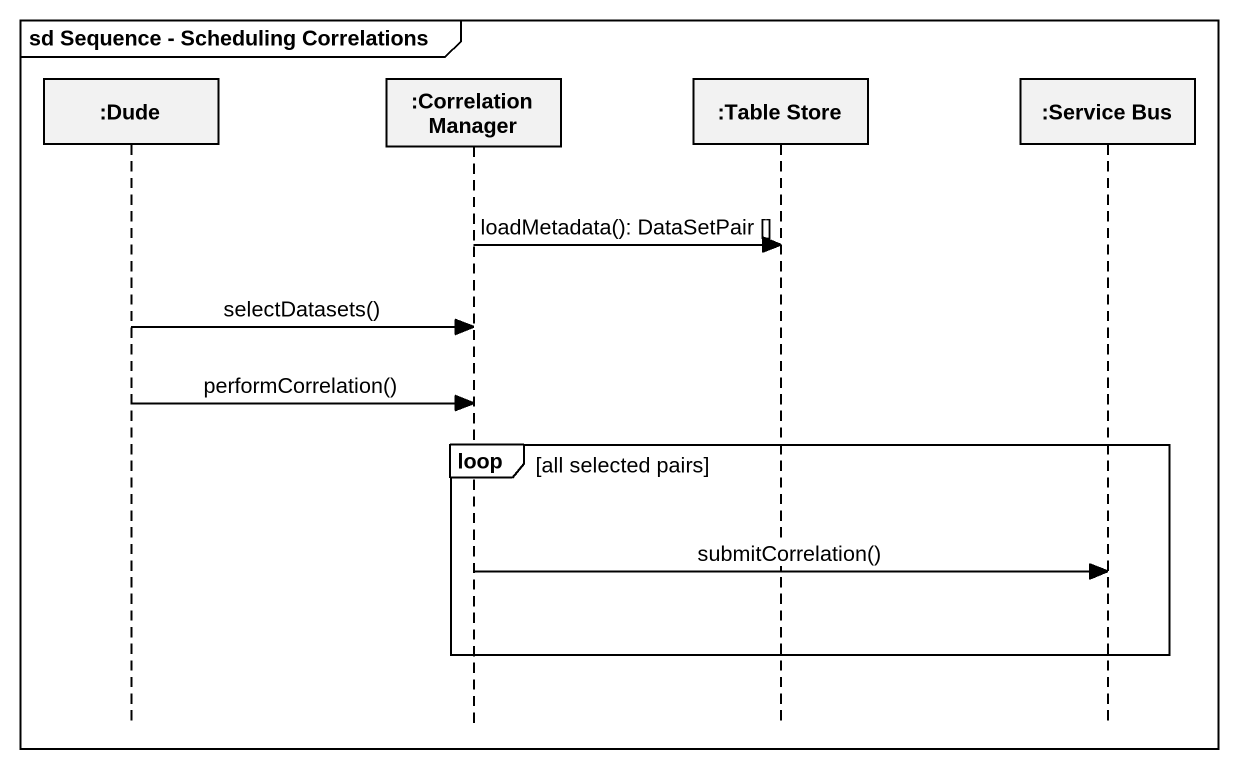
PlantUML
@startuml
mainframe sd Sequence - Scheduling Correlations
hide footbox
participant ":Dude" as Dude
participant ":Correlation Manager" as Correlation_Manager
participant ":Table Store" as Table_Store
participant ":Service Bus" as Service_Bus

Correlation_Manager -> Table_Store : loadMetadata(): DataSetPair []
Dude -> Correlation_Manager : selectDatasets()
Dude -> Correlation_Manager : performCorrelation()
loop all selected pairs
  Correlation_Manager -> Service_Bus : submitCorrelation()
end
@enduml
